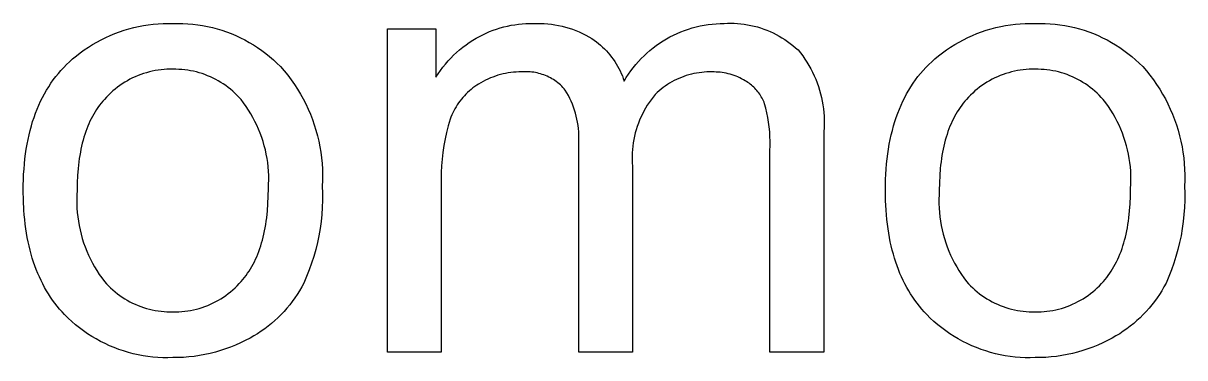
# Model space of a CAD drawing. Header units: millimetres. Extents: x -962 to 3068, y -237 to 2578.
# Drawn here: x 1842.4 to 1911.9, y -60.5 to -40.5 of the extents above; entities that cross this region are included whole.
import ezdxf

# ---------------------------------------------------------------- set-up
doc = ezdxf.new("R2010")
doc.units = ezdxf.units.MM
doc.header["$MEASUREMENT"] = 0
doc.layers.add('Domyślny', color=7, linetype='Continuous', true_color=0x000000)

msp = doc.modelspace()

# ---------------------------------------------------------------- linework, layer by layer
at = {"layer": 'Domyślny'}
for p, q in [((1848.185, -41.037), (1848.466, -40.942)), ((1848.466, -40.942), (1848.75, -40.858)), ((1848.75, -40.858), (1849.037, -40.782)), ((1849.037, -40.782), (1849.326, -40.717)), ((1849.326, -40.717), (1849.617, -40.661)), ((1849.617, -40.661), (1849.909, -40.615)), ((1849.909, -40.615), (1850.203, -40.578)), ((1850.203, -40.578), (1850.498, -40.552)), ((1850.498, -40.552), (1850.794, -40.535)), ((1850.794, -40.535), (1851.091, -40.528)), ((1851.091, -40.528), (1851.387, -40.531)), ((1851.387, -40.531), (1851.684, -40.526)), ((1851.684, -40.526), (1851.982, -40.531)), ((1851.982, -40.531), (1852.279, -40.546)), ((1852.279, -40.546), (1852.576, -40.572)), ((1852.576, -40.572), (1852.871, -40.608)), ((1852.871, -40.608), (1853.165, -40.654)), ((1853.165, -40.654), (1853.457, -40.71)), ((1853.457, -40.71), (1853.747, -40.777)), ((1853.747, -40.777), (1854.035, -40.853)), ((1854.035, -40.853), (1854.32, -40.94)), ((1854.32, -40.94), (1854.601, -41.036)), ((1864.22, -60.201), (1864.22, -40.854)), ((1864.22, -40.854), (1867.122, -40.854)), ((1867.122, -40.854), (1867.122, -43.741)), ((1870.335, -41.021), (1870.544, -40.94)), ((1870.544, -40.94), (1870.755, -40.866)), ((1870.755, -40.866), (1870.969, -40.799)), ((1870.969, -40.799), (1871.184, -40.74)), ((1871.184, -40.74), (1871.402, -40.688)), ((1871.402, -40.688), (1871.621, -40.643)), ((1871.621, -40.643), (1871.842, -40.606)), ((1871.842, -40.606), (1872.063, -40.576)), ((1872.063, -40.576), (1872.286, -40.553)), ((1872.286, -40.553), (1872.509, -40.538)), ((1872.509, -40.538), (1872.733, -40.531)), ((1872.733, -40.531), (1872.957, -40.531)), ((1872.957, -40.531), (1873.173, -40.526)), ((1873.173, -40.526), (1873.389, -40.528)), ((1873.389, -40.528), (1873.604, -40.538)), ((1873.604, -40.538), (1873.82, -40.555)), ((1873.82, -40.555), (1874.034, -40.58)), ((1874.034, -40.58), (1874.248, -40.612)), ((1874.248, -40.612), (1874.46, -40.651)), ((1874.46, -40.651), (1874.671, -40.698)), ((1874.671, -40.698), (1874.88, -40.752)), ((1874.88, -40.752), (1875.088, -40.814)), ((1875.088, -40.814), (1875.292, -40.882)), ((1875.292, -40.882), (1875.495, -40.958)), ((1875.495, -40.958), (1875.694, -41.04)), ((1881.784, -41.035), (1882.008, -40.948)), ((1882.008, -40.948), (1882.236, -40.87)), ((1882.236, -40.87), (1882.466, -40.8)), ((1882.466, -40.8), (1882.698, -40.737)), ((1882.698, -40.737), (1882.933, -40.683)), ((1882.933, -40.683), (1883.169, -40.637)), ((1883.169, -40.637), (1883.407, -40.599)), ((1883.407, -40.599), (1883.646, -40.57)), ((1883.646, -40.57), (1883.885, -40.548)), ((1883.885, -40.548), (1884.126, -40.536)), ((1884.126, -40.536), (1884.366, -40.531)), ((1884.366, -40.531), (1884.567, -40.521)), ((1884.567, -40.521), (1884.769, -40.519)), ((1884.769, -40.519), (1884.97, -40.523)), ((1884.97, -40.523), (1885.171, -40.533)), ((1885.171, -40.533), (1885.372, -40.551)), ((1885.372, -40.551), (1885.572, -40.576)), ((1885.572, -40.576), (1885.771, -40.607)), ((1885.771, -40.607), (1885.968, -40.645)), ((1885.968, -40.645), (1886.165, -40.69)), ((1886.165, -40.69), (1886.36, -40.742)), ((1886.36, -40.742), (1886.552, -40.8)), ((1886.552, -40.8), (1886.743, -40.864)), ((1886.743, -40.864), (1886.932, -40.935)), ((1886.932, -40.935), (1887.117, -41.013)), ((1899.779, -41.037), (1900.06, -40.942)), ((1900.06, -40.942), (1900.344, -40.858)), ((1900.344, -40.858), (1900.631, -40.782)), ((1900.631, -40.782), (1900.92, -40.717)), ((1900.92, -40.717), (1901.211, -40.661)), ((1901.211, -40.661), (1901.503, -40.615)), ((1901.503, -40.615), (1901.797, -40.578)), ((1901.797, -40.578), (1902.093, -40.552)), ((1902.093, -40.552), (1902.388, -40.535)), ((1902.388, -40.535), (1902.685, -40.528)), ((1902.685, -40.528), (1902.981, -40.531)), ((1902.981, -40.531), (1903.278, -40.526)), ((1903.278, -40.526), (1903.576, -40.531)), ((1903.576, -40.531), (1903.873, -40.546)), ((1903.873, -40.546), (1904.17, -40.572)), ((1904.17, -40.572), (1904.465, -40.608)), ((1904.465, -40.608), (1904.759, -40.654)), ((1904.759, -40.654), (1905.051, -40.71)), ((1905.051, -40.71), (1905.341, -40.777)), ((1905.341, -40.777), (1905.629, -40.853)), ((1905.629, -40.853), (1905.914, -40.94)), ((1905.914, -40.94), (1906.195, -41.036)), ((1846.58, -41.793), (1846.836, -41.645)), ((1846.836, -41.645), (1847.098, -41.505)), ((1847.098, -41.505), (1847.363, -41.375)), ((1847.363, -41.375), (1847.634, -41.253)), ((1847.634, -41.253), (1847.908, -41.14)), ((1847.908, -41.14), (1848.185, -41.037)), ((1854.601, -41.036), (1854.879, -41.142)), ((1854.879, -41.142), (1855.153, -41.258)), ((1855.153, -41.258), (1855.423, -41.383)), ((1855.423, -41.383), (1855.689, -41.518)), ((1855.689, -41.518), (1855.95, -41.661)), ((1855.95, -41.661), (1856.205, -41.814)), ((1868.924, -41.808), (1869.122, -41.669)), ((1869.122, -41.669), (1869.325, -41.538)), ((1869.325, -41.538), (1869.532, -41.413)), ((1869.532, -41.413), (1869.727, -41.305)), ((1869.727, -41.305), (1869.927, -41.203)), ((1869.927, -41.203), (1870.13, -41.108)), ((1870.13, -41.108), (1870.335, -41.021)), ((1875.694, -41.04), (1875.891, -41.13)), ((1875.891, -41.13), (1876.085, -41.226)), ((1876.085, -41.226), (1876.275, -41.329)), ((1876.275, -41.329), (1876.461, -41.438)), ((1876.461, -41.438), (1876.595, -41.53)), ((1876.595, -41.53), (1876.725, -41.626)), ((1876.725, -41.626), (1876.853, -41.727)), ((1880.511, -41.71), (1880.713, -41.58)), ((1880.713, -41.58), (1880.919, -41.456)), ((1880.919, -41.456), (1881.129, -41.339)), ((1881.129, -41.339), (1881.344, -41.23)), ((1881.344, -41.23), (1881.562, -41.129)), ((1881.562, -41.129), (1881.784, -41.035)), ((1887.117, -41.013), (1887.301, -41.097)), ((1887.301, -41.097), (1887.481, -41.187)), ((1887.481, -41.187), (1887.658, -41.283)), ((1887.658, -41.283), (1887.831, -41.385)), ((1887.831, -41.385), (1888.001, -41.493)), ((1888.001, -41.493), (1888.168, -41.606)), ((1888.168, -41.606), (1888.33, -41.726)), ((1898.174, -41.793), (1898.43, -41.645)), ((1898.43, -41.645), (1898.692, -41.505)), ((1898.692, -41.505), (1898.958, -41.375)), ((1898.958, -41.375), (1899.228, -41.253)), ((1899.228, -41.253), (1899.502, -41.14)), ((1899.502, -41.14), (1899.779, -41.037)), ((1906.195, -41.036), (1906.473, -41.142)), ((1906.473, -41.142), (1906.747, -41.258)), ((1906.747, -41.258), (1907.018, -41.383)), ((1907.018, -41.383), (1907.283, -41.518)), ((1907.283, -41.518), (1907.544, -41.661)), ((1907.544, -41.661), (1907.799, -41.814)), ((1845.607, -42.469), (1845.841, -42.288)), ((1845.841, -42.288), (1846.082, -42.115)), ((1846.082, -42.115), (1846.328, -41.95)), ((1846.328, -41.95), (1846.58, -41.793)), ((1856.205, -41.814), (1856.455, -41.975)), ((1856.455, -41.975), (1856.7, -42.145)), ((1856.7, -42.145), (1856.938, -42.323)), ((1856.938, -42.323), (1857.17, -42.51)), ((1868.184, -42.429), (1868.361, -42.264)), ((1868.361, -42.264), (1868.543, -42.106)), ((1868.543, -42.106), (1868.731, -41.954)), ((1868.731, -41.954), (1868.924, -41.808)), ((1876.853, -41.727), (1876.977, -41.832)), ((1876.977, -41.832), (1877.097, -41.941)), ((1877.097, -41.941), (1877.214, -42.054)), ((1877.214, -42.054), (1877.327, -42.171)), ((1877.327, -42.171), (1877.435, -42.291)), ((1877.435, -42.291), (1877.54, -42.415)), ((1879.576, -42.465), (1879.752, -42.302)), ((1879.752, -42.302), (1879.934, -42.144)), ((1879.934, -42.144), (1880.121, -41.993)), ((1880.121, -41.993), (1880.313, -41.848)), ((1880.313, -41.848), (1880.511, -41.71)), ((1888.33, -41.726), (1888.488, -41.85)), ((1888.488, -41.85), (1888.642, -41.98)), ((1888.642, -41.98), (1888.791, -42.116)), ((1888.791, -42.116), (1888.935, -42.293)), ((1888.935, -42.293), (1889.072, -42.476)), ((1897.201, -42.469), (1897.435, -42.288)), ((1897.435, -42.288), (1897.676, -42.115)), ((1897.676, -42.115), (1897.922, -41.95)), ((1897.922, -41.95), (1898.174, -41.793)), ((1907.799, -41.814), (1908.049, -41.975)), ((1908.049, -41.975), (1908.294, -42.145)), ((1908.294, -42.145), (1908.532, -42.323)), ((1908.532, -42.323), (1908.764, -42.51)), ((1844.851, -43.161), (1845.021, -42.988)), ((1845.021, -42.988), (1845.197, -42.82)), ((1845.197, -42.82), (1845.378, -42.657)), ((1845.378, -42.657), (1845.607, -42.469)), ((1857.17, -42.51), (1857.395, -42.704)), ((1857.395, -42.704), (1857.613, -42.906)), ((1857.613, -42.906), (1857.825, -43.116)), ((1867.538, -43.147), (1867.69, -42.959)), ((1867.69, -42.959), (1867.849, -42.777)), ((1867.849, -42.777), (1868.014, -42.6)), ((1868.014, -42.6), (1868.184, -42.429)), ((1877.54, -42.415), (1877.64, -42.543)), ((1877.64, -42.543), (1877.737, -42.674)), ((1877.737, -42.674), (1877.828, -42.808)), ((1877.828, -42.808), (1877.915, -42.945)), ((1877.915, -42.945), (1877.998, -43.085)), ((1877.998, -43.085), (1878.076, -43.227)), ((1878.93, -43.179), (1879.082, -42.992)), ((1879.082, -42.992), (1879.241, -42.811)), ((1879.241, -42.811), (1879.405, -42.635)), ((1879.405, -42.635), (1879.576, -42.465)), ((1889.072, -42.476), (1889.203, -42.663)), ((1889.203, -42.663), (1889.328, -42.854)), ((1889.328, -42.854), (1889.446, -43.05)), ((1889.446, -43.05), (1889.558, -43.249)), ((1896.445, -43.161), (1896.615, -42.988)), ((1896.615, -42.988), (1896.791, -42.82)), ((1896.791, -42.82), (1896.972, -42.657)), ((1896.972, -42.657), (1897.201, -42.469)), ((1908.764, -42.51), (1908.989, -42.704)), ((1908.989, -42.704), (1909.207, -42.906)), ((1909.207, -42.906), (1909.419, -43.116)), ((1844.229, -43.908), (1844.376, -43.713)), ((1844.376, -43.713), (1844.529, -43.524)), ((1844.529, -43.524), (1844.687, -43.34)), ((1844.687, -43.34), (1844.851, -43.161)), ((1849.135, -43.718), (1848.973, -43.792)), ((1849.299, -43.649), (1849.135, -43.718)), ((1849.465, -43.586), (1849.299, -43.649)), ((1849.634, -43.528), (1849.465, -43.586)), ((1849.804, -43.476), (1849.634, -43.528)), ((1849.976, -43.43), (1849.804, -43.476)), ((1850.149, -43.39), (1849.976, -43.43)), ((1850.324, -43.355), (1850.149, -43.39)), ((1850.5, -43.326), (1850.324, -43.355)), ((1850.676, -43.303), (1850.5, -43.326)), ((1850.853, -43.287), (1850.676, -43.303)), ((1851.031, -43.276), (1850.853, -43.287)), ((1851.209, -43.271), (1851.031, -43.276)), ((1851.387, -43.272), (1851.209, -43.271)), ((1851.564, -43.272), (1851.387, -43.272)), ((1851.741, -43.277), (1851.564, -43.272)), ((1851.918, -43.289), (1851.741, -43.277)), ((1852.094, -43.307), (1851.918, -43.289)), ((1852.269, -43.33), (1852.094, -43.307)), ((1852.444, -43.359), (1852.269, -43.33)), ((1852.618, -43.394), (1852.444, -43.359)), ((1852.79, -43.435), (1852.618, -43.394)), ((1852.961, -43.482), (1852.79, -43.435)), ((1853.13, -43.535), (1852.961, -43.482)), ((1853.297, -43.593), (1853.13, -43.535)), ((1853.462, -43.656), (1853.297, -43.593)), ((1853.625, -43.726), (1853.462, -43.656)), ((1853.786, -43.8), (1853.625, -43.726)), ((1857.825, -43.116), (1858.046, -43.371)), ((1858.046, -43.371), (1858.258, -43.634)), ((1858.258, -43.634), (1858.461, -43.903)), ((1867.122, -43.741), (1867.254, -43.538)), ((1867.254, -43.538), (1867.392, -43.34)), ((1867.392, -43.34), (1867.538, -43.147)), ((1870.532, -43.736), (1870.385, -43.794)), ((1870.682, -43.684), (1870.532, -43.736)), ((1870.833, -43.635), (1870.682, -43.684)), ((1870.986, -43.592), (1870.833, -43.635)), ((1871.14, -43.555), (1870.986, -43.592)), ((1871.295, -43.522), (1871.14, -43.555)), ((1871.451, -43.494), (1871.295, -43.522)), ((1871.608, -43.471), (1871.451, -43.494)), ((1871.766, -43.454), (1871.608, -43.471)), ((1871.924, -43.442), (1871.766, -43.454)), ((1872.082, -43.435), (1871.924, -43.442)), ((1872.241, -43.433), (1872.082, -43.435)), ((1872.346, -43.425), (1872.241, -43.433)), ((1872.452, -43.421), (1872.346, -43.425)), ((1872.557, -43.42), (1872.452, -43.421)), ((1872.662, -43.423), (1872.557, -43.42)), ((1872.768, -43.43), (1872.662, -43.423)), ((1872.872, -43.44), (1872.768, -43.43)), ((1872.977, -43.454), (1872.872, -43.44)), ((1873.081, -43.472), (1872.977, -43.454)), ((1873.184, -43.493), (1873.081, -43.472)), ((1873.287, -43.517), (1873.184, -43.493)), ((1873.388, -43.545), (1873.287, -43.517)), ((1873.489, -43.577), (1873.388, -43.545)), ((1873.588, -43.612), (1873.489, -43.577)), ((1873.686, -43.651), (1873.588, -43.612)), ((1873.783, -43.693), (1873.686, -43.651)), ((1873.878, -43.738), (1873.783, -43.693)), ((1873.972, -43.786), (1873.878, -43.738)), ((1874.064, -43.838), (1873.972, -43.786)), ((1878.076, -43.227), (1878.149, -43.373)), ((1878.149, -43.373), (1878.217, -43.52)), ((1878.217, -43.52), (1878.28, -43.67)), ((1878.28, -43.67), (1878.338, -43.821)), ((1878.391, -43.975), (1878.515, -43.769)), ((1878.515, -43.769), (1878.647, -43.568)), ((1878.647, -43.568), (1878.785, -43.371)), ((1878.785, -43.371), (1878.93, -43.179)), ((1881.812, -43.755), (1881.667, -43.815)), ((1881.959, -43.7), (1881.812, -43.755)), ((1882.108, -43.65), (1881.959, -43.7)), ((1882.258, -43.605), (1882.108, -43.65)), ((1882.41, -43.565), (1882.258, -43.605)), ((1882.562, -43.53), (1882.41, -43.565)), ((1882.716, -43.5), (1882.562, -43.53)), ((1882.871, -43.476), (1882.716, -43.5)), ((1883.027, -43.457), (1882.871, -43.476)), ((1883.183, -43.443), (1883.027, -43.457)), ((1883.34, -43.435), (1883.183, -43.443)), ((1883.496, -43.431), (1883.34, -43.435)), ((1883.653, -43.433), (1883.496, -43.431)), ((1883.775, -43.432), (1883.653, -43.433)), ((1883.897, -43.436), (1883.775, -43.432)), ((1884.019, -43.443), (1883.897, -43.436)), ((1884.14, -43.454), (1884.019, -43.443)), ((1884.262, -43.469), (1884.14, -43.454)), ((1884.382, -43.489), (1884.262, -43.469)), ((1884.502, -43.512), (1884.382, -43.489)), ((1884.621, -43.539), (1884.502, -43.512)), ((1884.739, -43.57), (1884.621, -43.539)), ((1884.855, -43.605), (1884.739, -43.57)), ((1884.971, -43.644), (1884.855, -43.605)), ((1885.085, -43.687), (1884.971, -43.644)), ((1885.198, -43.733), (1885.085, -43.687)), ((1885.309, -43.784), (1885.198, -43.733)), ((1885.419, -43.838), (1885.309, -43.784)), ((1889.558, -43.249), (1889.662, -43.452)), ((1889.662, -43.452), (1889.76, -43.658)), ((1889.76, -43.658), (1889.851, -43.868)), ((1895.823, -43.908), (1895.97, -43.713)), ((1895.97, -43.713), (1896.123, -43.524)), ((1896.123, -43.524), (1896.281, -43.34)), ((1896.281, -43.34), (1896.445, -43.161)), ((1900.729, -43.718), (1900.567, -43.792)), ((1900.893, -43.649), (1900.729, -43.718)), ((1901.059, -43.586), (1900.893, -43.649)), ((1901.228, -43.528), (1901.059, -43.586)), ((1901.398, -43.476), (1901.228, -43.528)), ((1901.57, -43.43), (1901.398, -43.476)), ((1901.743, -43.39), (1901.57, -43.43)), ((1901.918, -43.355), (1901.743, -43.39)), ((1902.094, -43.326), (1901.918, -43.355)), ((1902.27, -43.303), (1902.094, -43.326)), ((1902.447, -43.287), (1902.27, -43.303)), ((1902.625, -43.276), (1902.447, -43.287)), ((1902.803, -43.271), (1902.625, -43.276)), ((1902.981, -43.272), (1902.803, -43.271)), ((1903.158, -43.272), (1902.981, -43.272)), ((1903.335, -43.277), (1903.158, -43.272)), ((1903.512, -43.289), (1903.335, -43.277)), ((1903.688, -43.307), (1903.512, -43.289)), ((1903.863, -43.33), (1903.688, -43.307)), ((1904.038, -43.359), (1903.863, -43.33)), ((1904.212, -43.394), (1904.038, -43.359)), ((1904.384, -43.435), (1904.212, -43.394)), ((1904.555, -43.482), (1904.384, -43.435)), ((1904.724, -43.535), (1904.555, -43.482)), ((1904.891, -43.593), (1904.724, -43.535)), ((1905.056, -43.656), (1904.891, -43.593)), ((1905.219, -43.726), (1905.056, -43.656)), ((1905.38, -43.8), (1905.219, -43.726)), ((1909.419, -43.116), (1909.64, -43.371)), ((1909.64, -43.371), (1909.852, -43.634)), ((1909.852, -43.634), (1910.055, -43.903)), ((1843.823, -44.525), (1843.952, -44.314)), ((1843.952, -44.314), (1844.088, -44.108)), ((1844.088, -44.108), (1844.229, -43.908)), ((1847.923, -44.458), (1847.787, -44.572)), ((1848.063, -44.348), (1847.923, -44.458)), ((1848.207, -44.243), (1848.063, -44.348)), ((1848.354, -44.142), (1848.207, -44.243)), ((1848.504, -44.047), (1848.354, -44.142)), ((1848.658, -43.957), (1848.504, -44.047)), ((1848.814, -43.872), (1848.658, -43.957)), ((1848.973, -43.792), (1848.814, -43.872)), ((1853.944, -43.88), (1853.786, -43.8)), ((1854.099, -43.965), (1853.944, -43.88)), ((1854.251, -44.056), (1854.099, -43.965)), ((1854.4, -44.151), (1854.251, -44.056)), ((1854.546, -44.252), (1854.4, -44.151)), ((1854.689, -44.357), (1854.546, -44.252)), ((1854.827, -44.467), (1854.689, -44.357)), ((1854.962, -44.582), (1854.827, -44.467)), ((1858.461, -43.903), (1858.655, -44.18)), ((1858.655, -44.18), (1858.839, -44.463)), ((1858.839, -44.463), (1859.014, -44.752)), ((1869.23, -44.477), (1869.125, -44.566)), ((1869.338, -44.391), (1869.23, -44.477)), ((1869.449, -44.308), (1869.338, -44.391)), ((1869.563, -44.23), (1869.449, -44.308)), ((1869.679, -44.155), (1869.563, -44.23)), ((1869.815, -44.074), (1869.679, -44.155)), ((1869.954, -43.997), (1869.815, -44.074)), ((1870.095, -43.925), (1869.954, -43.997)), ((1870.239, -43.857), (1870.095, -43.925)), ((1870.385, -43.794), (1870.239, -43.857)), ((1874.154, -43.893), (1874.064, -43.838)), ((1874.242, -43.95), (1874.154, -43.893)), ((1874.328, -44.011), (1874.242, -43.95)), ((1874.412, -44.075), (1874.328, -44.011)), ((1874.494, -44.142), (1874.412, -44.075)), ((1874.573, -44.211), (1874.494, -44.142)), ((1874.65, -44.283), (1874.573, -44.211)), ((1874.724, -44.358), (1874.65, -44.283)), ((1874.796, -44.436), (1874.724, -44.358)), ((1874.865, -44.515), (1874.796, -44.436)), ((1878.338, -43.821), (1878.391, -43.975)), ((1880.598, -44.462), (1880.477, -44.563)), ((1880.721, -44.366), (1880.598, -44.462)), ((1880.848, -44.274), (1880.721, -44.366)), ((1880.978, -44.186), (1880.848, -44.274)), ((1881.111, -44.102), (1880.978, -44.186)), ((1881.246, -44.023), (1881.111, -44.102)), ((1881.384, -43.949), (1881.246, -44.023)), ((1881.525, -43.879), (1881.384, -43.949)), ((1881.667, -43.815), (1881.525, -43.879)), ((1885.526, -43.895), (1885.419, -43.838)), ((1885.632, -43.956), (1885.526, -43.895)), ((1885.71, -44.004), (1885.632, -43.956)), ((1885.787, -44.055), (1885.71, -44.004)), ((1885.862, -44.108), (1885.787, -44.055)), ((1885.935, -44.164), (1885.862, -44.108)), ((1886.007, -44.222), (1885.935, -44.164)), ((1886.076, -44.282), (1886.007, -44.222)), ((1886.143, -44.345), (1886.076, -44.282)), ((1886.208, -44.41), (1886.143, -44.345)), ((1886.271, -44.477), (1886.208, -44.41)), ((1886.331, -44.547), (1886.271, -44.477)), ((1889.851, -43.868), (1889.935, -44.081)), ((1889.935, -44.081), (1890.011, -44.296)), ((1890.011, -44.296), (1890.08, -44.513)), ((1895.417, -44.525), (1895.546, -44.314)), ((1895.546, -44.314), (1895.682, -44.108)), ((1895.682, -44.108), (1895.823, -43.908)), ((1899.517, -44.458), (1899.381, -44.572)), ((1899.657, -44.348), (1899.517, -44.458)), ((1899.801, -44.243), (1899.657, -44.348)), ((1899.948, -44.142), (1899.801, -44.243)), ((1900.098, -44.047), (1899.948, -44.142)), ((1900.252, -43.957), (1900.098, -44.047)), ((1900.408, -43.872), (1900.252, -43.957)), ((1900.567, -43.792), (1900.408, -43.872)), ((1905.538, -43.88), (1905.38, -43.8)), ((1905.693, -43.965), (1905.538, -43.88)), ((1905.845, -44.056), (1905.693, -43.965)), ((1905.994, -44.151), (1905.845, -44.056)), ((1906.14, -44.252), (1905.994, -44.151)), ((1906.283, -44.357), (1906.14, -44.252)), ((1906.421, -44.467), (1906.283, -44.357)), ((1906.556, -44.582), (1906.421, -44.467)), ((1910.055, -43.903), (1910.249, -44.18)), ((1910.249, -44.18), (1910.433, -44.463)), ((1910.433, -44.463), (1910.608, -44.752)), ((1843.468, -45.19), (1843.581, -44.963)), ((1843.581, -44.963), (1843.699, -44.741)), ((1843.699, -44.741), (1843.823, -44.525)), ((1847.283, -45.075), (1847.183, -45.189)), ((1847.403, -44.943), (1847.283, -45.075)), ((1847.527, -44.815), (1847.403, -44.943)), ((1847.655, -44.692), (1847.527, -44.815)), ((1847.787, -44.572), (1847.655, -44.692)), ((1855.093, -44.701), (1854.962, -44.582)), ((1855.22, -44.824), (1855.093, -44.701)), ((1855.343, -44.952), (1855.22, -44.824)), ((1855.462, -45.083), (1855.343, -44.952)), ((1855.619, -45.289), (1855.462, -45.083)), ((1859.014, -44.752), (1859.178, -45.047)), ((1859.178, -45.047), (1859.332, -45.348)), ((1868.562, -45.174), (1868.48, -45.286)), ((1868.647, -45.065), (1868.562, -45.174)), ((1868.736, -44.959), (1868.647, -45.065)), ((1868.828, -44.856), (1868.736, -44.959)), ((1868.923, -44.756), (1868.828, -44.856)), ((1869.022, -44.66), (1868.923, -44.756)), ((1869.125, -44.566), (1869.022, -44.66)), ((1874.962, -44.677), (1874.865, -44.515)), ((1875.053, -44.843), (1874.962, -44.677)), ((1875.138, -45.011), (1875.053, -44.843)), ((1875.217, -45.183), (1875.138, -45.011)), ((1879.999, -45.092), (1879.883, -45.257)), ((1880.12, -44.932), (1879.999, -45.092)), ((1880.247, -44.776), (1880.12, -44.932)), ((1880.36, -44.668), (1880.247, -44.776)), ((1880.477, -44.563), (1880.36, -44.668)), ((1886.389, -44.618), (1886.331, -44.547)), ((1886.445, -44.691), (1886.389, -44.618)), ((1886.498, -44.766), (1886.445, -44.691)), ((1886.548, -44.843), (1886.498, -44.766)), ((1886.596, -44.921), (1886.548, -44.843)), ((1886.641, -45.001), (1886.596, -44.921)), ((1886.684, -45.083), (1886.641, -45.001)), ((1886.724, -45.166), (1886.684, -45.083)), ((1886.761, -45.25), (1886.724, -45.166)), ((1890.08, -44.513), (1890.142, -44.733)), ((1890.142, -44.733), (1890.196, -44.955)), ((1890.196, -44.955), (1890.242, -45.179)), ((1890.242, -45.179), (1890.281, -45.404)), ((1895.062, -45.19), (1895.175, -44.963)), ((1895.175, -44.963), (1895.293, -44.741)), ((1895.293, -44.741), (1895.417, -44.525)), ((1898.877, -45.075), (1898.777, -45.189)), ((1898.997, -44.943), (1898.877, -45.075)), ((1899.121, -44.815), (1898.997, -44.943)), ((1899.249, -44.692), (1899.121, -44.815)), ((1899.381, -44.572), (1899.249, -44.692)), ((1906.687, -44.701), (1906.556, -44.582)), ((1906.814, -44.824), (1906.687, -44.701)), ((1906.937, -44.952), (1906.814, -44.824)), ((1907.056, -45.083), (1906.937, -44.952)), ((1907.213, -45.289), (1907.056, -45.083)), ((1910.608, -44.752), (1910.772, -45.047)), ((1910.772, -45.047), (1910.926, -45.348)), ((1843.166, -45.903), (1843.261, -45.66)), ((1843.261, -45.66), (1843.362, -45.422)), ((1843.362, -45.422), (1843.468, -45.19)), ((1846.729, -45.815), (1846.648, -45.951)), ((1846.813, -45.683), (1846.729, -45.815)), ((1846.901, -45.554), (1846.813, -45.683)), ((1846.992, -45.429), (1846.901, -45.554)), ((1847.086, -45.307), (1846.992, -45.429)), ((1847.183, -45.189), (1847.086, -45.307)), ((1855.769, -45.501), (1855.619, -45.289)), ((1855.912, -45.717), (1855.769, -45.501)), ((1856.048, -45.938), (1855.912, -45.717)), ((1859.332, -45.348), (1859.476, -45.653)), ((1859.476, -45.653), (1859.609, -45.963)), ((1868.194, -45.758), (1868.132, -45.882)), ((1868.26, -45.636), (1868.194, -45.758)), ((1868.329, -45.517), (1868.26, -45.636)), ((1868.403, -45.4), (1868.329, -45.517)), ((1868.48, -45.286), (1868.403, -45.4)), ((1875.291, -45.357), (1875.217, -45.183)), ((1875.358, -45.533), (1875.291, -45.357)), ((1875.419, -45.712), (1875.358, -45.533)), ((1875.474, -45.892), (1875.419, -45.712)), ((1879.569, -45.773), (1879.477, -45.951)), ((1879.668, -45.597), (1879.569, -45.773)), ((1879.772, -45.425), (1879.668, -45.597)), ((1879.883, -45.257), (1879.772, -45.425)), ((1886.795, -45.335), (1886.761, -45.25)), ((1886.867, -45.609), (1886.795, -45.335)), ((1886.931, -45.885), (1886.867, -45.609)), ((1890.281, -45.404), (1890.313, -45.63)), ((1890.313, -45.63), (1890.336, -45.857)), ((1890.336, -45.857), (1890.352, -46.085)), ((1894.76, -45.903), (1894.855, -45.66)), ((1894.855, -45.66), (1894.956, -45.422)), ((1894.956, -45.422), (1895.062, -45.19)), ((1898.323, -45.815), (1898.242, -45.951)), ((1898.407, -45.683), (1898.323, -45.815)), ((1898.495, -45.554), (1898.407, -45.683)), ((1898.586, -45.429), (1898.495, -45.554)), ((1898.68, -45.307), (1898.586, -45.429)), ((1898.777, -45.189), (1898.68, -45.307)), ((1907.363, -45.501), (1907.213, -45.289)), ((1907.506, -45.717), (1907.363, -45.501)), ((1907.642, -45.938), (1907.506, -45.717)), ((1910.926, -45.348), (1911.07, -45.653)), ((1911.07, -45.653), (1911.203, -45.963)), ((1842.915, -46.665), (1842.993, -46.406)), ((1842.993, -46.406), (1843.077, -46.152)), ((1843.077, -46.152), (1843.166, -45.903)), ((1846.355, -46.531), (1846.29, -46.685)), ((1846.423, -46.381), (1846.355, -46.531)), ((1846.495, -46.234), (1846.423, -46.381)), ((1846.57, -46.091), (1846.495, -46.234)), ((1846.648, -45.951), (1846.57, -46.091)), ((1856.176, -46.163), (1856.048, -45.938)), ((1856.297, -46.393), (1856.176, -46.163)), ((1856.41, -46.626), (1856.297, -46.393)), ((1859.609, -45.963), (1859.732, -46.278)), ((1859.732, -46.278), (1859.843, -46.597)), ((1867.973, -46.265), (1867.859, -46.654)), ((1868.022, -46.136), (1867.973, -46.265)), ((1868.075, -46.008), (1868.022, -46.136)), ((1868.132, -45.882), (1868.075, -46.008)), ((1875.522, -46.075), (1875.474, -45.892)), ((1875.564, -46.259), (1875.522, -46.075)), ((1875.6, -46.444), (1875.564, -46.259)), ((1875.629, -46.631), (1875.6, -46.444)), ((1879.237, -46.505), (1879.17, -46.695)), ((1879.311, -46.318), (1879.237, -46.505)), ((1879.391, -46.133), (1879.311, -46.318)), ((1879.477, -45.951), (1879.391, -46.133)), ((1886.986, -46.164), (1886.931, -45.885)), ((1887.032, -46.443), (1886.986, -46.164)), ((1887.068, -46.724), (1887.032, -46.443)), ((1890.352, -46.085), (1890.361, -46.313)), ((1890.361, -46.542), (1890.354, -46.77)), ((1890.361, -46.313), (1890.361, -46.542)), ((1894.509, -46.665), (1894.587, -46.406)), ((1894.587, -46.406), (1894.671, -46.152)), ((1894.671, -46.152), (1894.76, -45.903)), ((1897.949, -46.531), (1897.884, -46.685)), ((1898.017, -46.381), (1897.949, -46.531)), ((1898.089, -46.234), (1898.017, -46.381)), ((1898.164, -46.091), (1898.089, -46.234)), ((1898.242, -45.951), (1898.164, -46.091)), ((1907.77, -46.163), (1907.642, -45.938)), ((1907.891, -46.393), (1907.77, -46.163)), ((1908.004, -46.626), (1907.891, -46.393)), ((1911.203, -45.963), (1911.326, -46.278)), ((1911.326, -46.278), (1911.437, -46.597)), ((1842.717, -47.476), (1842.777, -47.2)), ((1842.777, -47.2), (1842.843, -46.93)), ((1842.843, -46.93), (1842.915, -46.665)), ((1846.113, -47.168), (1846.061, -47.337)), ((1846.169, -47.004), (1846.113, -47.168)), ((1846.228, -46.842), (1846.169, -47.004)), ((1846.29, -46.685), (1846.228, -46.842)), ((1856.514, -46.863), (1856.41, -46.626)), ((1856.611, -47.104), (1856.514, -46.863)), ((1856.7, -47.347), (1856.611, -47.104)), ((1859.843, -46.597), (1859.944, -46.919)), ((1859.944, -46.919), (1860.033, -47.245)), ((1860.033, -47.245), (1860.111, -47.573)), ((1867.757, -47.047), (1867.67, -47.443)), ((1867.859, -46.654), (1867.757, -47.047)), ((1875.652, -46.818), (1875.629, -46.631)), ((1875.668, -47.007), (1875.652, -46.818)), ((1875.678, -47.195), (1875.668, -47.007)), ((1875.681, -47.384), (1875.678, -47.195)), ((1879.056, -47.081), (1879.009, -47.276)), ((1879.11, -46.887), (1879.056, -47.081)), ((1879.17, -46.695), (1879.11, -46.887)), ((1887.096, -47.006), (1887.068, -46.724)), ((1887.114, -47.289), (1887.096, -47.006)), ((1890.354, -46.77), (1890.339, -46.998)), ((1890.339, -46.998), (1890.339, -60.201)), ((1894.311, -47.476), (1894.371, -47.2)), ((1894.371, -47.2), (1894.437, -46.93)), ((1894.437, -46.93), (1894.509, -46.665)), ((1897.707, -47.168), (1897.655, -47.337)), ((1897.763, -47.004), (1897.707, -47.168)), ((1897.822, -46.842), (1897.763, -47.004)), ((1897.884, -46.685), (1897.822, -46.842)), ((1908.108, -46.863), (1908.004, -46.626)), ((1908.205, -47.104), (1908.108, -46.863)), ((1908.294, -47.347), (1908.205, -47.104)), ((1911.437, -46.597), (1911.538, -46.919)), ((1911.538, -46.919), (1911.627, -47.245)), ((1911.627, -47.245), (1911.705, -47.573)), ((1842.613, -48.043), (1842.662, -47.757)), ((1842.662, -47.757), (1842.717, -47.476)), ((1845.922, -47.863), (1845.882, -48.046)), ((1845.965, -47.684), (1845.922, -47.863)), ((1846.011, -47.508), (1845.965, -47.684)), ((1846.061, -47.337), (1846.011, -47.508)), ((1856.78, -47.594), (1856.7, -47.347)), ((1856.852, -47.843), (1856.78, -47.594)), ((1856.916, -48.094), (1856.852, -47.843)), ((1860.111, -47.573), (1860.178, -47.904)), ((1860.178, -47.904), (1860.234, -48.237)), ((1867.596, -47.842), (1867.536, -48.244)), ((1867.67, -47.443), (1867.596, -47.842)), ((1875.667, -47.761), (1875.677, -47.573)), ((1875.667, -60.201), (1875.667, -47.761)), ((1875.677, -47.573), (1875.681, -47.384)), ((1878.908, -47.871), (1878.888, -48.071)), ((1878.935, -47.672), (1878.908, -47.871)), ((1878.968, -47.473), (1878.935, -47.672)), ((1879.009, -47.276), (1878.968, -47.473)), ((1887.124, -47.572), (1887.114, -47.289)), ((1887.115, -48.139), (1887.124, -47.856)), ((1887.124, -47.856), (1887.124, -47.572)), ((1894.207, -48.043), (1894.256, -47.757)), ((1894.256, -47.757), (1894.311, -47.476)), ((1897.516, -47.863), (1897.476, -48.046)), ((1897.559, -47.684), (1897.516, -47.863)), ((1897.605, -47.508), (1897.559, -47.684)), ((1897.655, -47.337), (1897.605, -47.508)), ((1908.374, -47.594), (1908.294, -47.347)), ((1908.446, -47.843), (1908.374, -47.594)), ((1908.51, -48.094), (1908.446, -47.843)), ((1911.705, -47.573), (1911.772, -47.904)), ((1911.772, -47.904), (1911.828, -48.237)), ((1842.5, -48.934), (1842.532, -48.632)), ((1842.532, -48.632), (1842.57, -48.335)), ((1842.57, -48.335), (1842.613, -48.043)), ((1845.782, -48.615), (1845.755, -48.812)), ((1845.812, -48.422), (1845.782, -48.615)), ((1845.846, -48.232), (1845.812, -48.422)), ((1845.882, -48.046), (1845.846, -48.232)), ((1856.971, -48.348), (1856.916, -48.094)), ((1857.018, -48.603), (1856.971, -48.348)), ((1857.056, -48.859), (1857.018, -48.603)), ((1860.234, -48.237), (1860.278, -48.572)), ((1860.278, -48.572), (1860.311, -48.908)), ((1867.489, -48.647), (1867.457, -49.051)), ((1867.536, -48.244), (1867.489, -48.647)), ((1878.875, -48.272), (1878.869, -48.473)), ((1878.869, -48.473), (1878.87, -48.675)), ((1878.888, -48.071), (1878.875, -48.272)), ((1887.115, -60.201), (1887.115, -48.139)), ((1894.094, -48.934), (1894.126, -48.632)), ((1894.126, -48.632), (1894.164, -48.335)), ((1894.164, -48.335), (1894.207, -48.043)), ((1897.376, -48.615), (1897.349, -48.812)), ((1897.406, -48.422), (1897.376, -48.615)), ((1897.44, -48.232), (1897.406, -48.422)), ((1897.476, -48.046), (1897.44, -48.232)), ((1908.565, -48.348), (1908.51, -48.094)), ((1908.612, -48.603), (1908.565, -48.348)), ((1908.65, -48.859), (1908.612, -48.603)), ((1911.828, -48.237), (1911.872, -48.572)), ((1911.872, -48.572), (1911.905, -48.908)), ((1842.454, -49.555), (1842.475, -49.242)), ((1842.475, -49.242), (1842.5, -48.934)), ((1845.71, -49.217), (1845.679, -49.636)), ((1845.731, -49.013), (1845.71, -49.217)), ((1845.755, -48.812), (1845.731, -49.013)), ((1857.085, -49.117), (1857.056, -48.859)), ((1857.105, -49.375), (1857.085, -49.117)), ((1860.311, -48.908), (1860.332, -49.245)), ((1860.332, -49.245), (1860.341, -49.583)), ((1867.457, -49.051), (1867.439, -49.457)), ((1878.87, -48.675), (1878.877, -48.876)), ((1878.877, -48.876), (1878.892, -49.076)), ((1878.892, -49.076), (1878.892, -60.201)), ((1894.048, -49.555), (1894.069, -49.242)), ((1894.069, -49.242), (1894.094, -48.934)), ((1897.304, -49.217), (1897.273, -49.636)), ((1897.325, -49.013), (1897.304, -49.217)), ((1897.349, -48.812), (1897.325, -49.013)), ((1908.679, -49.117), (1908.65, -48.859)), ((1908.699, -49.375), (1908.679, -49.117)), ((1911.905, -48.908), (1911.926, -49.245)), ((1911.926, -49.245), (1911.935, -49.583)), ((1842.431, -50.198), (1842.44, -49.874)), ((1842.44, -49.874), (1842.454, -49.555)), ((1845.679, -49.636), (1845.659, -50.07)), ((1857.117, -49.634), (1857.105, -49.375)), ((1857.115, -50.153), (1857.12, -49.893)), ((1857.12, -49.893), (1857.117, -49.634)), ((1860.339, -49.92), (1860.325, -50.258)), ((1860.341, -49.583), (1860.339, -49.92)), ((1867.439, -49.457), (1867.435, -49.862)), ((1867.435, -49.862), (1867.444, -50.268)), ((1894.025, -50.198), (1894.034, -49.874)), ((1894.034, -49.874), (1894.048, -49.555)), ((1897.273, -49.636), (1897.253, -50.07)), ((1908.711, -49.634), (1908.699, -49.375)), ((1908.709, -50.153), (1908.714, -49.893)), ((1908.714, -49.893), (1908.711, -49.634)), ((1911.933, -49.92), (1911.919, -50.258)), ((1911.935, -49.583), (1911.933, -49.92)), ((1842.428, -50.527), (1842.431, -50.198)), ((1842.438, -51.124), (1842.428, -50.527)), ((1845.653, -50.517), (1845.637, -50.782)), ((1845.659, -50.07), (1845.653, -50.517)), ((1857.094, -50.87), (1857.1, -50.412)), ((1857.1, -50.412), (1857.115, -50.153)), ((1860.325, -50.258), (1860.338, -50.684)), ((1860.338, -50.684), (1860.337, -51.11)), ((1867.444, -50.268), (1867.444, -60.201)), ((1894.022, -50.527), (1894.025, -50.198)), ((1894.032, -51.124), (1894.022, -50.527)), ((1897.247, -50.517), (1897.231, -50.782)), ((1897.253, -50.07), (1897.247, -50.517)), ((1908.688, -50.87), (1908.694, -50.412)), ((1908.694, -50.412), (1908.709, -50.153)), ((1911.919, -50.258), (1911.932, -50.684)), ((1911.932, -50.684), (1911.931, -51.11)), ((1842.467, -51.703), (1842.438, -51.124)), ((1845.637, -50.782), (1845.63, -51.046)), ((1845.63, -51.046), (1845.632, -51.311)), ((1845.632, -51.311), (1845.643, -51.575)), ((1857.043, -51.744), (1857.075, -51.314)), ((1857.075, -51.314), (1857.094, -50.87)), ((1860.337, -51.11), (1860.321, -51.536)), ((1894.061, -51.703), (1894.032, -51.124)), ((1897.231, -50.782), (1897.224, -51.046)), ((1897.224, -51.046), (1897.226, -51.311)), ((1897.226, -51.311), (1897.237, -51.575)), ((1908.637, -51.744), (1908.669, -51.314)), ((1908.669, -51.314), (1908.688, -50.87)), ((1911.931, -51.11), (1911.915, -51.536)), ((1842.489, -51.986), (1842.467, -51.703)), ((1842.515, -52.264), (1842.489, -51.986)), ((1845.643, -51.575), (1845.662, -51.839)), ((1845.662, -51.839), (1845.69, -52.102)), ((1845.69, -52.102), (1845.727, -52.364)), ((1856.999, -52.158), (1857.043, -51.744)), ((1860.291, -51.961), (1860.247, -52.385)), ((1860.321, -51.536), (1860.291, -51.961)), ((1894.083, -51.986), (1894.061, -51.703)), ((1894.109, -52.264), (1894.083, -51.986)), ((1897.237, -51.575), (1897.256, -51.839)), ((1897.256, -51.839), (1897.284, -52.102)), ((1897.284, -52.102), (1897.321, -52.364)), ((1908.593, -52.158), (1908.637, -51.744)), ((1911.885, -51.961), (1911.841, -52.385)), ((1911.915, -51.536), (1911.885, -51.961)), ((1842.547, -52.538), (1842.515, -52.264)), ((1842.583, -52.808), (1842.547, -52.538)), ((1842.624, -53.073), (1842.583, -52.808)), ((1845.727, -52.364), (1845.773, -52.625)), ((1845.773, -52.625), (1845.828, -52.884)), ((1856.871, -52.941), (1856.908, -52.751)), ((1856.908, -52.751), (1856.941, -52.557)), ((1856.941, -52.557), (1856.972, -52.359)), ((1856.972, -52.359), (1856.999, -52.158)), ((1860.188, -52.807), (1860.116, -53.227)), ((1860.247, -52.385), (1860.188, -52.807)), ((1894.141, -52.538), (1894.109, -52.264)), ((1894.177, -52.808), (1894.141, -52.538)), ((1894.218, -53.073), (1894.177, -52.808)), ((1897.321, -52.364), (1897.367, -52.625)), ((1897.367, -52.625), (1897.422, -52.884)), ((1908.465, -52.941), (1908.502, -52.751)), ((1908.502, -52.751), (1908.535, -52.557)), ((1908.535, -52.557), (1908.566, -52.359)), ((1908.566, -52.359), (1908.593, -52.158)), ((1911.782, -52.807), (1911.71, -53.227)), ((1911.841, -52.385), (1911.782, -52.807)), ((1842.67, -53.334), (1842.624, -53.073)), ((1842.721, -53.59), (1842.67, -53.334)), ((1845.828, -52.884), (1845.891, -53.141)), ((1845.891, -53.141), (1845.962, -53.396)), ((1845.962, -53.396), (1846.042, -53.648)), ((1856.693, -53.665), (1856.742, -53.49)), ((1856.742, -53.49), (1856.788, -53.31)), ((1856.788, -53.31), (1856.831, -53.128)), ((1856.831, -53.128), (1856.871, -52.941)), ((1860.116, -53.227), (1860.029, -53.645)), ((1894.264, -53.334), (1894.218, -53.073)), ((1894.315, -53.59), (1894.264, -53.334)), ((1897.422, -52.884), (1897.485, -53.141)), ((1897.485, -53.141), (1897.556, -53.396)), ((1897.556, -53.396), (1897.636, -53.648)), ((1908.287, -53.665), (1908.336, -53.49)), ((1908.336, -53.49), (1908.382, -53.31)), ((1908.382, -53.31), (1908.425, -53.128)), ((1908.425, -53.128), (1908.465, -52.941)), ((1911.71, -53.227), (1911.623, -53.645)), ((1842.776, -53.842), (1842.721, -53.59)), ((1842.836, -54.089), (1842.776, -53.842)), ((1842.902, -54.332), (1842.836, -54.089)), ((1846.042, -53.648), (1846.13, -53.897)), ((1846.13, -53.897), (1846.227, -54.144)), ((1846.227, -54.144), (1846.332, -54.387)), ((1856.464, -54.329), (1856.526, -54.168)), ((1856.526, -54.168), (1856.585, -54.004)), ((1856.585, -54.004), (1856.64, -53.836)), ((1856.64, -53.836), (1856.693, -53.665)), ((1859.928, -54.059), (1859.813, -54.469)), ((1860.029, -53.645), (1859.928, -54.059)), ((1894.37, -53.842), (1894.315, -53.59)), ((1894.431, -54.089), (1894.37, -53.842)), ((1894.496, -54.332), (1894.431, -54.089)), ((1897.636, -53.648), (1897.724, -53.897)), ((1897.724, -53.897), (1897.821, -54.144)), ((1897.821, -54.144), (1897.926, -54.387)), ((1908.058, -54.329), (1908.12, -54.168)), ((1908.12, -54.168), (1908.179, -54.004)), ((1908.179, -54.004), (1908.234, -53.836)), ((1908.234, -53.836), (1908.287, -53.665)), ((1911.522, -54.059), (1911.407, -54.469)), ((1911.623, -53.645), (1911.522, -54.059)), ((1842.972, -54.571), (1842.902, -54.332)), ((1843.047, -54.805), (1842.972, -54.571)), ((1843.126, -55.034), (1843.047, -54.805)), ((1846.332, -54.387), (1846.445, -54.626)), ((1846.445, -54.626), (1846.565, -54.862)), ((1846.565, -54.862), (1846.694, -55.093)), ((1856.184, -54.933), (1856.258, -54.788)), ((1856.258, -54.788), (1856.33, -54.639)), ((1856.33, -54.639), (1856.399, -54.486)), ((1856.399, -54.486), (1856.464, -54.329)), ((1859.685, -54.876), (1859.543, -55.278)), ((1859.813, -54.469), (1859.685, -54.876)), ((1894.566, -54.571), (1894.496, -54.332)), ((1894.641, -54.805), (1894.566, -54.571)), ((1894.72, -55.034), (1894.641, -54.805)), ((1897.926, -54.387), (1898.039, -54.626)), ((1898.039, -54.626), (1898.159, -54.862)), ((1898.159, -54.862), (1898.288, -55.093)), ((1907.778, -54.933), (1907.852, -54.788)), ((1907.852, -54.788), (1907.924, -54.639)), ((1907.924, -54.639), (1907.993, -54.486)), ((1907.993, -54.486), (1908.058, -54.329)), ((1911.279, -54.876), (1911.137, -55.278)), ((1911.407, -54.469), (1911.279, -54.876)), ((1843.211, -55.26), (1843.126, -55.034)), ((1843.3, -55.481), (1843.211, -55.26)), ((1843.394, -55.697), (1843.3, -55.481)), ((1846.694, -55.093), (1846.83, -55.32)), ((1846.83, -55.32), (1846.974, -55.542)), ((1846.974, -55.542), (1847.125, -55.759)), ((1855.668, -55.728), (1855.762, -55.605)), ((1855.762, -55.605), (1855.853, -55.478)), ((1855.853, -55.478), (1855.94, -55.347)), ((1855.94, -55.347), (1856.024, -55.213)), ((1856.024, -55.213), (1856.106, -55.075)), ((1856.106, -55.075), (1856.184, -54.933)), ((1859.543, -55.278), (1859.388, -55.675)), ((1894.805, -55.26), (1894.72, -55.034)), ((1894.894, -55.481), (1894.805, -55.26)), ((1894.988, -55.697), (1894.894, -55.481)), ((1898.288, -55.093), (1898.424, -55.32)), ((1898.424, -55.32), (1898.568, -55.542)), ((1898.568, -55.542), (1898.719, -55.759)), ((1907.262, -55.728), (1907.356, -55.605)), ((1907.356, -55.605), (1907.447, -55.478)), ((1907.447, -55.478), (1907.534, -55.347)), ((1907.534, -55.347), (1907.618, -55.213)), ((1907.618, -55.213), (1907.7, -55.075)), ((1907.7, -55.075), (1907.778, -54.933)), ((1911.137, -55.278), (1910.982, -55.675)), ((1843.493, -55.909), (1843.394, -55.697)), ((1843.597, -56.116), (1843.493, -55.909)), ((1843.706, -56.319), (1843.597, -56.116)), ((1847.125, -55.759), (1847.283, -55.972)), ((1847.283, -55.972), (1847.402, -56.104)), ((1847.402, -56.104), (1847.526, -56.232)), ((1847.526, -56.232), (1847.654, -56.356)), ((1855.103, -56.348), (1855.23, -56.224)), ((1855.23, -56.224), (1855.352, -56.095)), ((1855.352, -56.095), (1855.471, -55.963)), ((1855.471, -55.963), (1855.571, -55.847)), ((1855.571, -55.847), (1855.668, -55.728)), ((1859.096, -56.295), (1858.966, -56.519)), ((1859.219, -56.066), (1859.096, -56.295)), ((1859.388, -55.675), (1859.219, -56.066)), ((1895.087, -55.909), (1894.988, -55.697)), ((1895.191, -56.116), (1895.087, -55.909)), ((1895.3, -56.319), (1895.191, -56.116)), ((1898.719, -55.759), (1898.877, -55.972)), ((1898.877, -55.972), (1898.996, -56.104)), ((1898.996, -56.104), (1899.12, -56.232)), ((1899.12, -56.232), (1899.248, -56.356)), ((1906.697, -56.348), (1906.824, -56.224)), ((1906.824, -56.224), (1906.946, -56.095)), ((1906.946, -56.095), (1907.065, -55.963)), ((1907.065, -55.963), (1907.165, -55.847)), ((1907.165, -55.847), (1907.262, -55.728)), ((1910.69, -56.295), (1910.56, -56.519)), ((1910.813, -56.066), (1910.69, -56.295)), ((1910.982, -55.675), (1910.813, -56.066)), ((1843.819, -56.518), (1843.706, -56.319)), ((1843.938, -56.712), (1843.819, -56.518)), ((1844.061, -56.902), (1843.938, -56.712)), ((1844.189, -57.088), (1844.061, -56.902)), ((1847.654, -56.356), (1847.786, -56.476)), ((1847.786, -56.476), (1847.922, -56.591)), ((1847.922, -56.591), (1848.062, -56.701)), ((1848.062, -56.701), (1848.205, -56.807)), ((1848.205, -56.807), (1848.352, -56.908)), ((1848.352, -56.908), (1848.503, -57.003)), ((1854.259, -56.997), (1854.409, -56.901)), ((1854.409, -56.901), (1854.555, -56.8)), ((1854.555, -56.8), (1854.697, -56.694)), ((1854.697, -56.694), (1854.836, -56.583)), ((1854.836, -56.583), (1854.971, -56.468)), ((1854.971, -56.468), (1855.103, -56.348)), ((1858.683, -56.954), (1858.531, -57.164)), ((1858.828, -56.739), (1858.683, -56.954)), ((1858.966, -56.519), (1858.828, -56.739)), ((1895.413, -56.518), (1895.3, -56.319)), ((1895.532, -56.712), (1895.413, -56.518)), ((1895.655, -56.902), (1895.532, -56.712)), ((1895.783, -57.088), (1895.655, -56.902)), ((1899.248, -56.356), (1899.38, -56.476)), ((1899.38, -56.476), (1899.516, -56.591)), ((1899.516, -56.591), (1899.656, -56.701)), ((1899.656, -56.701), (1899.799, -56.807)), ((1899.799, -56.807), (1899.946, -56.908)), ((1899.946, -56.908), (1900.097, -57.003)), ((1905.853, -56.997), (1906.003, -56.901)), ((1906.003, -56.901), (1906.149, -56.8)), ((1906.149, -56.8), (1906.291, -56.694)), ((1906.291, -56.694), (1906.43, -56.583)), ((1906.43, -56.583), (1906.565, -56.468)), ((1906.565, -56.468), (1906.697, -56.348)), ((1910.277, -56.954), (1910.125, -57.164)), ((1910.422, -56.739), (1910.277, -56.954)), ((1910.56, -56.519), (1910.422, -56.739)), ((1844.322, -57.268), (1844.189, -57.088)), ((1844.459, -57.445), (1844.322, -57.268)), ((1844.602, -57.617), (1844.459, -57.445)), ((1844.749, -57.785), (1844.602, -57.617)), ((1848.503, -57.003), (1848.656, -57.094)), ((1848.656, -57.094), (1848.812, -57.179)), ((1848.812, -57.179), (1848.971, -57.259)), ((1848.971, -57.259), (1849.133, -57.334)), ((1849.133, -57.334), (1849.297, -57.403)), ((1849.297, -57.403), (1849.464, -57.467)), ((1849.464, -57.467), (1849.632, -57.525)), ((1849.632, -57.525), (1849.803, -57.577)), ((1849.803, -57.577), (1849.975, -57.624)), ((1849.975, -57.624), (1850.148, -57.664)), ((1850.148, -57.664), (1850.323, -57.699)), ((1852.447, -57.697), (1852.621, -57.661)), ((1852.621, -57.661), (1852.794, -57.62)), ((1852.794, -57.62), (1852.965, -57.574)), ((1852.965, -57.574), (1853.135, -57.521)), ((1853.135, -57.521), (1853.303, -57.463)), ((1853.303, -57.463), (1853.469, -57.399)), ((1853.469, -57.399), (1853.632, -57.329)), ((1853.632, -57.329), (1853.793, -57.254)), ((1853.793, -57.254), (1853.951, -57.174)), ((1853.951, -57.174), (1854.107, -57.088)), ((1854.107, -57.088), (1854.259, -56.997)), ((1858.207, -57.569), (1858.035, -57.763)), ((1858.372, -57.369), (1858.207, -57.569)), ((1858.531, -57.164), (1858.372, -57.369)), ((1895.916, -57.268), (1895.783, -57.088)), ((1896.053, -57.445), (1895.916, -57.268)), ((1896.196, -57.617), (1896.053, -57.445)), ((1896.343, -57.785), (1896.196, -57.617)), ((1900.097, -57.003), (1900.25, -57.094)), ((1900.25, -57.094), (1900.406, -57.179)), ((1900.406, -57.179), (1900.565, -57.259)), ((1900.565, -57.259), (1900.727, -57.334)), ((1900.727, -57.334), (1900.891, -57.403)), ((1900.891, -57.403), (1901.058, -57.467)), ((1901.058, -57.467), (1901.226, -57.525)), ((1901.226, -57.525), (1901.397, -57.577)), ((1901.397, -57.577), (1901.569, -57.624)), ((1901.569, -57.624), (1901.742, -57.664)), ((1901.742, -57.664), (1901.917, -57.699)), ((1904.041, -57.697), (1904.215, -57.661)), ((1904.215, -57.661), (1904.388, -57.62)), ((1904.388, -57.62), (1904.559, -57.574)), ((1904.559, -57.574), (1904.729, -57.521)), ((1904.729, -57.521), (1904.897, -57.463)), ((1904.897, -57.463), (1905.063, -57.399)), ((1905.063, -57.399), (1905.226, -57.329)), ((1905.226, -57.329), (1905.387, -57.254)), ((1905.387, -57.254), (1905.545, -57.174)), ((1905.545, -57.174), (1905.701, -57.088)), ((1905.701, -57.088), (1905.853, -56.997)), ((1909.801, -57.569), (1909.629, -57.763)), ((1909.966, -57.369), (1909.801, -57.569)), ((1910.125, -57.164), (1909.966, -57.369)), ((1844.901, -57.948), (1844.749, -57.785)), ((1845.114, -58.158), (1844.901, -57.948)), ((1845.334, -58.361), (1845.114, -58.158)), ((1845.561, -58.556), (1845.334, -58.361)), ((1850.323, -57.699), (1850.499, -57.728)), ((1850.499, -57.728), (1850.675, -57.751)), ((1850.675, -57.751), (1850.853, -57.768)), ((1850.853, -57.768), (1851.031, -57.779)), ((1851.031, -57.779), (1851.209, -57.784)), ((1851.209, -57.784), (1851.387, -57.783)), ((1851.387, -57.783), (1851.564, -57.783)), ((1851.564, -57.783), (1851.742, -57.778)), ((1851.742, -57.778), (1851.919, -57.767)), ((1851.919, -57.767), (1852.096, -57.749)), ((1852.096, -57.749), (1852.272, -57.726)), ((1852.272, -57.726), (1852.447, -57.697)), ((1857.481, -58.31), (1857.285, -58.48)), ((1857.672, -58.134), (1857.481, -58.31)), ((1857.856, -57.952), (1857.672, -58.134)), ((1858.035, -57.763), (1857.856, -57.952)), ((1896.495, -57.948), (1896.343, -57.785)), ((1896.708, -58.158), (1896.495, -57.948)), ((1896.928, -58.361), (1896.708, -58.158)), ((1897.155, -58.556), (1896.928, -58.361)), ((1901.917, -57.699), (1902.093, -57.728)), ((1902.093, -57.728), (1902.269, -57.751)), ((1902.269, -57.751), (1902.447, -57.768)), ((1902.447, -57.768), (1902.625, -57.779)), ((1902.625, -57.779), (1902.803, -57.784)), ((1902.803, -57.784), (1902.981, -57.783)), ((1902.981, -57.783), (1903.158, -57.783)), ((1903.158, -57.783), (1903.336, -57.778)), ((1903.336, -57.778), (1903.513, -57.767)), ((1903.513, -57.767), (1903.69, -57.749)), ((1903.69, -57.749), (1903.866, -57.726)), ((1903.866, -57.726), (1904.041, -57.697)), ((1909.075, -58.31), (1908.879, -58.48)), ((1909.266, -58.134), (1909.075, -58.31)), ((1909.45, -57.952), (1909.266, -58.134)), ((1909.629, -57.763), (1909.45, -57.952)), ((1845.795, -58.743), (1845.561, -58.556)), ((1846.035, -58.922), (1845.795, -58.743)), ((1846.282, -59.092), (1846.035, -58.922)), ((1856.664, -58.949), (1856.447, -59.091)), ((1856.876, -58.799), (1856.664, -58.949)), ((1857.083, -58.643), (1856.876, -58.799)), ((1857.285, -58.48), (1857.083, -58.643)), ((1897.389, -58.743), (1897.155, -58.556)), ((1897.629, -58.922), (1897.389, -58.743)), ((1897.876, -59.092), (1897.629, -58.922)), ((1908.258, -58.949), (1908.041, -59.091)), ((1908.47, -58.799), (1908.258, -58.949)), ((1908.677, -58.643), (1908.47, -58.799)), ((1908.879, -58.48), (1908.677, -58.643)), ((1846.534, -59.254), (1846.282, -59.092)), ((1846.791, -59.407), (1846.534, -59.254)), ((1847.054, -59.55), (1846.791, -59.407)), ((1847.322, -59.685), (1847.054, -59.55)), ((1847.594, -59.81), (1847.322, -59.685)), ((1855.135, -59.775), (1854.838, -59.896)), ((1855.428, -59.645), (1855.135, -59.775)), ((1855.716, -59.504), (1855.428, -59.645)), ((1856, -59.354), (1855.716, -59.504)), ((1856.225, -59.226), (1856, -59.354)), ((1856.447, -59.091), (1856.225, -59.226)), ((1898.128, -59.254), (1897.876, -59.092)), ((1898.385, -59.407), (1898.128, -59.254)), ((1898.648, -59.55), (1898.385, -59.407)), ((1898.916, -59.685), (1898.648, -59.55)), ((1899.188, -59.81), (1898.916, -59.685)), ((1906.729, -59.775), (1906.432, -59.896)), ((1907.022, -59.645), (1906.729, -59.775)), ((1907.31, -59.504), (1907.022, -59.645)), ((1907.594, -59.354), (1907.31, -59.504)), ((1907.819, -59.226), (1907.594, -59.354)), ((1908.041, -59.091), (1907.819, -59.226)), ((1847.87, -59.925), (1847.594, -59.81)), ((1848.15, -60.031), (1847.87, -59.925)), ((1848.434, -60.126), (1848.15, -60.031)), ((1848.721, -60.212), (1848.434, -60.126)), ((1849.011, -60.288), (1848.721, -60.212)), ((1849.303, -60.354), (1849.011, -60.288)), ((1849.597, -60.409), (1849.303, -60.354)), ((1849.893, -60.454), (1849.597, -60.409)), ((1850.191, -60.489), (1849.893, -60.454)), ((1852.667, -60.447), (1852.348, -60.482)), ((1852.984, -60.4), (1852.667, -60.447)), ((1853.3, -60.343), (1852.984, -60.4)), ((1853.613, -60.275), (1853.3, -60.343)), ((1853.924, -60.196), (1853.613, -60.275)), ((1854.232, -60.106), (1853.924, -60.196)), ((1854.537, -60.006), (1854.232, -60.106)), ((1854.838, -59.896), (1854.537, -60.006)), ((1867.444, -60.201), (1864.22, -60.201)), ((1878.892, -60.201), (1875.667, -60.201)), ((1890.339, -60.201), (1887.115, -60.201)), ((1899.464, -59.925), (1899.188, -59.81)), ((1899.744, -60.031), (1899.464, -59.925)), ((1900.028, -60.126), (1899.744, -60.031)), ((1900.315, -60.212), (1900.028, -60.126)), ((1900.605, -60.288), (1900.315, -60.212)), ((1900.897, -60.354), (1900.605, -60.288)), ((1901.191, -60.409), (1900.897, -60.354)), ((1901.487, -60.454), (1901.191, -60.409)), ((1901.785, -60.489), (1901.487, -60.454)), ((1904.261, -60.447), (1903.942, -60.482)), ((1904.578, -60.4), (1904.261, -60.447)), ((1904.894, -60.343), (1904.578, -60.4)), ((1905.207, -60.275), (1904.894, -60.343)), ((1905.518, -60.196), (1905.207, -60.275)), ((1905.826, -60.106), (1905.518, -60.196)), ((1906.131, -60.006), (1905.826, -60.106)), ((1906.432, -59.896), (1906.131, -60.006)), ((1850.489, -60.513), (1850.191, -60.489)), ((1850.788, -60.527), (1850.489, -60.513)), ((1851.087, -60.531), (1850.788, -60.527)), ((1851.387, -60.524), (1851.087, -60.531)), ((1851.708, -60.521), (1851.387, -60.524)), ((1852.028, -60.507), (1851.708, -60.521)), ((1852.348, -60.482), (1852.028, -60.507)), ((1902.083, -60.513), (1901.785, -60.489)), ((1902.382, -60.527), (1902.083, -60.513)), ((1902.681, -60.531), (1902.382, -60.527)), ((1902.981, -60.524), (1902.681, -60.531)), ((1903.302, -60.521), (1902.981, -60.524)), ((1903.622, -60.507), (1903.302, -60.521)), ((1903.942, -60.482), (1903.622, -60.507))]:
    msp.add_line(p, q, dxfattribs=at)

doc.saveas('drawing.dxf')
